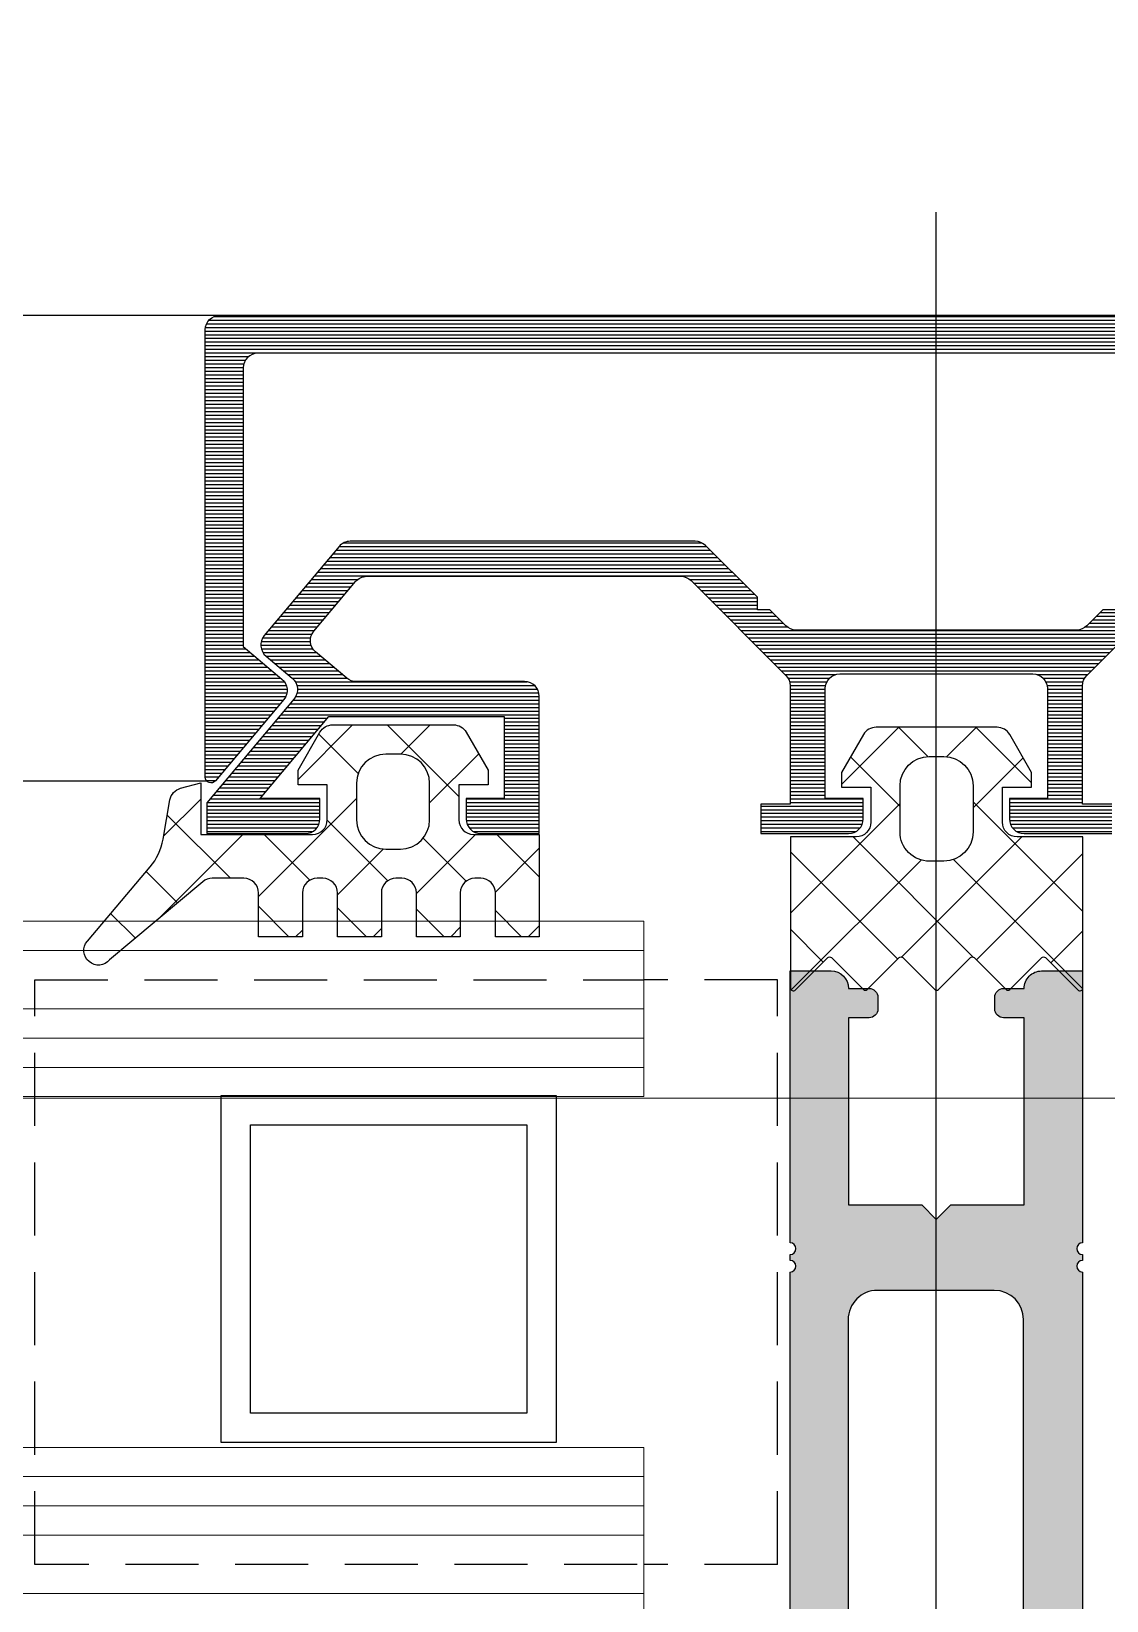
# Model space of a CAD drawing. Header units: millimetres. Extents: x 809 to 8159, y 33 to 4533.
# Drawn here: x 3907.51 to 3911.19, y 3475.63 to 3481 of the extents above; entities that cross this region are included whole.
import ezdxf

# ---------------------------------------------------------------- set-up
doc = ezdxf.new("R2010")
doc.units = ezdxf.units.MM
doc.linetypes.add('DASHDOT', pattern=[25.399999999999995, 12.7, -6.349999999999998, 0, -6.349999999999998])
doc.linetypes.add('HIDDEN', pattern=[0.375, 0.25, -0.125])
for name, color, linetype in [('5', 11, 'Continuous'), ('EKSEN', 11, 'Continuous'), ('FITILLER', 240, 'Continuous'), ('GORUNUS-TARAMA', 11, 'Continuous')]:
    doc.layers.add(name, color=color, linetype=linetype)
doc.layers.add('cam', color=5, linetype='Continuous', lineweight=0)
doc.layers.add('TEFRİŞ', color=130, linetype='Continuous', lineweight=0)
pattern_1 = [(7.999999999999999e-15, (35901.88003918295, -5667.203459336662), (0, 0.0125), [])]

# ---------------------------------------------------------------- blocks, each defined once
blk = doc.blocks.new('ajsdfxcvzx')
h = blk.add_hatch()
h.set_pattern_fill('LINE', color=256, scale=0.09999999999999996, angle=7.999999999999999e-15, style=0)
h.set_pattern_definition(pattern_1)
edge = h.paths.add_edge_path()
edge.add_arc((35868.88288300264, -5111.428420385637), 0.05000000000291038, 359.9999999968734, 449.9999999916624)
edge.add_line((35868.88288300265, -5111.378420385639), (35864.24288300265, -5111.378420385639))
edge.add_arc((35864.24288300265, -5111.42842038564), 0.05000000000109139, 90, 179.9999999989578)
edge.add_line((35864.19288300264, -5111.42842038564), (35864.19288300264, -5112.382031443402))
edge.add_line((35864.19288300264, -5112.382031443402), (35864.32515466516, -5112.49302054664))
edge.add_arc((35864.29301528467, -5112.531322768797), 0.05000000000058918, -39.99999999791822, 50.00000000061351, ccw=False)
edge.add_line((35864.33131750683, -5112.56346214928), (35864.09820389151, -5112.841276137833))
edge.add_arc((35864.08288300264, -5112.828420385638), 0.02000000000344538, 180.0000000026055, 320.0000000042476, ccw=False)
edge.add_line((35864.06288300264, -5112.828420385639), (35864.06288300264, -5111.298420385639))
edge.add_arc((35864.11288300264, -5111.29842038564), 0.05000000000291038, 90, 179.9999999979156, ccw=False)
edge.add_line((35864.11288300264, -5111.248420385639), (35869.01288300264, -5111.248420385639))
edge.add_arc((35869.01288300264, -5111.298420385638), 0.04999999999836291, -2.084391326206969e-09, 90, ccw=False)
edge.add_line((35869.06288300264, -5111.298420385639), (35869.06288300264, -5112.828420385639))
edge.add_arc((35869.04288300264, -5112.828420385641), 0.01999999999679858, -139.99999999683718, 5.211006737226853e-09, ccw=False)
edge.add_line((35869.02756211378, -5112.841276137833), (35868.79444849845, -5112.56346214928))
edge.add_arc((35868.8327507206, -5112.531322768797), 0.05000000000070128, 129.9999999993865, 219.9999999979182, ccw=False)
edge.add_line((35868.80061134012, -5112.49302054664), (35868.93288300264, -5112.382031443402))
edge.add_line((35868.93288300264, -5112.382031443402), (35868.93288300264, -5111.42842038564))
h = blk.add_hatch()
h.set_pattern_fill('LINE', color=256, scale=0.09999999999999996, angle=7.999999999999999e-15, style=0)
h.set_pattern_definition(pattern_1)
edge = h.paths.add_edge_path()
edge.add_line((35868.04060357666, -5112.621728157953), (35868.64036720655, -5112.621728157953))
edge.add_line((35868.64036720655, -5112.621728157953), (35868.87531510329, -5112.901728157953))
edge.add_line((35868.87531510329, -5112.901728157953), (35868.67060357665, -5112.901728157953))
edge.add_line((35868.67060357665, -5112.901728157953), (35868.67060357665, -5112.971728157952))
edge.add_arc((35868.72060357666, -5112.971728157951), 0.05000000000291038, 180.0000000020844, 270)
edge.add_line((35868.72060357666, -5113.021728157953), (35869.05788300264, -5113.021728157953))
edge.add_line((35869.05788300264, -5113.021728157953), (35869.05788300264, -5112.916304261737))
edge.add_line((35869.05788300264, -5112.916304261737), (35868.75922769713, -5112.560380728444))
edge.add_arc((35868.79752991928, -5112.528241347961), 0.05000000000070128, 129.9999999993865, 219.9999999979182, ccw=False)
edge.add_line((35868.7653905388, -5112.489939125804), (35868.85488554434, -5112.414843899666))
edge.add_arc((35868.82274616385, -5112.37654167751), 0.05000000000058918, 309.9999999993865, 399.9999999979182)
edge.add_line((35868.86104838601, -5112.344402297026), (35868.60527947417, -5112.039588777468))
edge.add_arc((35868.56697725202, -5112.071728157947), 0.04999999999220452, 39.99999999928564, 90)
edge.add_line((35868.56697725202, -5112.021728157953), (35867.38744144387, -5112.021728157953))
edge.add_arc((35867.38744144387, -5112.071728157954), 0.05000000000109139, 90, 135)
edge.add_line((35867.35208610481, -5112.036372818894), (35867.1749053292, -5112.213553594509))
edge.add_line((35867.1749053292, -5112.213553594509), (35867.1749053292, -5112.25598000138))
edge.add_line((35867.1749053292, -5112.25598000138), (35867.13247892233, -5112.25598000138))
edge.add_line((35867.13247892233, -5112.25598000138), (35867.07752766358, -5112.310931260121))
edge.add_arc((35867.04217232452, -5112.27557592106), 0.05000000000103742, 270, 314.999999999263, ccw=False)
edge.add_line((35867.04217232452, -5112.325575921061), (35866.08359368076, -5112.325575921061))
edge.add_arc((35866.08359368076, -5112.27557592106), 0.05000000000109139, 225.0000000007369, 270, ccw=False)
edge.add_line((35866.0482383417, -5112.310931260121), (35865.99328708297, -5112.25598000138))
edge.add_line((35865.99328708297, -5112.25598000138), (35865.95086067609, -5112.25598000138))
edge.add_line((35865.95086067609, -5112.25598000138), (35865.95086067609, -5112.213553594509))
edge.add_line((35865.95086067609, -5112.213553594509), (35865.77367990048, -5112.036372818894))
edge.add_arc((35865.73832456142, -5112.071728157954), 0.05000000000039431, 45, 90)
edge.add_line((35865.73832456142, -5112.021728157953), (35864.55878875327, -5112.021728157953))
edge.add_arc((35864.55878875327, -5112.071728157955), 0.05000000000200089, 90, 139.9999999996867)
edge.add_line((35864.52048653112, -5112.039588777468), (35864.26471761928, -5112.344402297026))
edge.add_arc((35864.30301984143, -5112.37654167751), 0.05000000000070128, 140.0000000020818, 230.0000000006135)
edge.add_line((35864.27088046095, -5112.414843899666), (35864.36037546648, -5112.489939125804))
edge.add_arc((35864.328236086, -5112.528241347961), 0.05000000000058918, -39.99999999791822, 50.00000000061351, ccw=False)
edge.add_line((35864.36653830815, -5112.560380728444), (35864.06788300264, -5112.916304261737))
edge.add_line((35864.06788300264, -5112.916304261737), (35864.06788300264, -5113.021728157953))
edge.add_line((35864.06788300264, -5113.021728157953), (35864.40516242863, -5113.021728157953))
edge.add_arc((35864.40516242863, -5112.971728157951), 0.05000000000200089, 270, 359.9999999979156)
edge.add_line((35864.45516242863, -5112.971728157952), (35864.45516242863, -5112.901728157953))
edge.add_line((35864.45516242863, -5112.901728157953), (35864.250450902, -5112.901728157953))
edge.add_line((35864.250450902, -5112.901728157953), (35864.48539879873, -5112.621728157953))
edge.add_line((35864.48539879873, -5112.621728157953), (35865.08516242863, -5112.621728157953))
edge.add_line((35865.08516242863, -5112.621728157953), (35865.08516242863, -5112.901728157953))
edge.add_line((35865.08516242863, -5112.901728157953), (35864.95516242863, -5112.901728157953))
edge.add_line((35864.95516242863, -5112.901728157953), (35864.95516242863, -5112.971728157952))
edge.add_arc((35865.00516242863, -5112.971728157951), 0.05000000000291038, 180.0000000020844, 270)
edge.add_line((35865.00516242863, -5113.021728157953), (35865.20516242863, -5113.021728157953))
edge.add_line((35865.20516242863, -5113.021728157953), (35865.20516242863, -5112.551728157952))
edge.add_arc((35865.15516242863, -5112.55172815795), 0.04999999999563443, 359.9999999979156, 450)
edge.add_line((35865.15516242863, -5112.501728157953), (35864.57931045884, -5112.501728157953))
edge.add_arc((35864.57931045884, -5112.451728157953), 0.0500000000001819, 229.9999999999436, 270, ccw=False)
edge.add_line((35864.54717107835, -5112.490030380109), (35864.43994030729, -5112.400053079655))
edge.add_arc((35864.47207968777, -5112.361750857498), 0.05000000000058918, 140.0000000020818, 230.0000000006135, ccw=False)
edge.add_line((35864.43377746562, -5112.329611477015), (35864.57644345009, -5112.159588777469))
edge.add_arc((35864.61474567225, -5112.191728157963), 0.05000000001270572, 90, 139.999999998659, ccw=False)
edge.add_line((35864.61474567225, -5112.141728157952), (35865.68861893393, -5112.141728157953))
edge.add_arc((35865.68861893393, -5112.191728157954), 0.05000000000109139, 45.000000000736975, 90, ccw=False)
edge.add_line((35865.72397427299, -5112.156372818894), (35866.0482383417, -5112.480636887606))
edge.add_arc((35866.01288300264, -5112.515992226659), 0.04999999999589254, -6.253173978620907e-09, 44.99999999484129, ccw=False)
edge.add_line((35866.06288300264, -5112.515992226665), (35866.06288300264, -5112.921728157952))
edge.add_line((35866.06288300264, -5112.921728157952), (35865.96288300264, -5112.921728157952))
edge.add_line((35865.96288300264, -5112.921728157952), (35865.96288300264, -5113.021728157953))
edge.add_line((35865.96288300264, -5113.021728157953), (35866.26288300264, -5113.021728157953))
edge.add_arc((35866.26288300264, -5112.971728157954), 0.04999999999836291, 270, 360.0000000020844)
edge.add_line((35866.31288300264, -5112.971728157952), (35866.31288300264, -5112.901728157953))
edge.add_line((35866.31288300264, -5112.901728157953), (35866.18288300264, -5112.901728157953))
edge.add_line((35866.18288300264, -5112.901728157953), (35866.18288300264, -5112.525575921061))
edge.add_arc((35866.23288300265, -5112.525575921059), 0.05000000000291038, 90.00000000833762, 180.0000000020844, ccw=False)
edge.add_line((35866.23288300264, -5112.475575921061), (35866.89288300264, -5112.475575921061))
edge.add_arc((35866.89288300264, -5112.525575921063), 0.05000000000200089, 2.084391326206969e-09, 90, ccw=False)
edge.add_line((35866.94288300264, -5112.525575921061), (35866.94288300264, -5112.901728157953))
edge.add_line((35866.94288300264, -5112.901728157953), (35866.81288300264, -5112.901728157953))
edge.add_line((35866.81288300264, -5112.901728157953), (35866.81288300264, -5112.971728157952))
edge.add_arc((35866.86288300264, -5112.971728157951), 0.05000000000291038, 180.0000000020844, 270)
edge.add_line((35866.86288300264, -5113.021728157953), (35867.16288300265, -5113.021728157953))
edge.add_line((35867.16288300265, -5113.021728157953), (35867.16288300265, -5112.921728157952))
edge.add_line((35867.16288300265, -5112.921728157952), (35867.06288300264, -5112.921728157952))
edge.add_line((35867.06288300264, -5112.921728157952), (35867.06288300264, -5112.515992226665))
edge.add_arc((35867.11288300264, -5112.515992226668), 0.05000000000291038, 134.9999999985261, 179.9999999968734, ccw=False)
edge.add_line((35867.07752766358, -5112.480636887606), (35867.40179173229, -5112.156372818894))
edge.add_arc((35867.43714707135, -5112.191728157954), 0.05000000000103742, 90, 134.9999999992631, ccw=False)
edge.add_line((35867.43714707135, -5112.141728157953), (35868.51102033304, -5112.141728157952))
edge.add_arc((35868.51102033303, -5112.191728157947), 0.04999999999472493, 39.999999993127915, 89.99999999166238, ccw=False)
edge.add_line((35868.54932255519, -5112.159588777469), (35868.69198853967, -5112.329611477015))
edge.add_arc((35868.65368631751, -5112.361750857502), 0.05000000000303974, -49.999999991546815, 40.00000000111169, ccw=False)
edge.add_line((35868.685825698, -5112.400053079655), (35868.57859492693, -5112.490030380109))
edge.add_arc((35868.54645554644, -5112.451728157953), 0.05000000000456936, 270.0000000083376, 310.00000000644343, ccw=False)
edge.add_line((35868.54645554645, -5112.501728157953), (35867.97060357666, -5112.501728157953))
edge.add_arc((35867.97060357666, -5112.551728157954), 0.05000000000109139, 90, 179.9999999979156)
edge.add_line((35867.92060357665, -5112.551728157952), (35867.92060357665, -5113.021728157953))
edge.add_line((35867.92060357665, -5113.021728157953), (35868.12060357665, -5113.021728157953))
edge.add_arc((35868.12060357665, -5112.971728157951), 0.05000000000200089, 270, 359.9999999979156)
edge.add_line((35868.17060357665, -5112.971728157952), (35868.17060357665, -5112.901728157953))
edge.add_line((35868.17060357665, -5112.901728157953), (35868.04060357666, -5112.901728157953))
edge.add_line((35868.04060357666, -5112.901728157953), (35868.04060357666, -5112.621728157953))
h = blk.add_hatch(color=256)
edge = h.paths.add_edge_path()
edge.add_line((35864.31288300264, -5116.241728157951), (35864.31288300264, -5116.311728157951))
edge.add_line((35864.31288300264, -5116.311728157952), (35864.22288300264, -5116.311728157952))
edge.add_line((35864.22288300264, -5116.311728157952), (35864.22288300264, -5116.791728157951))
edge.add_arc((35864.32288300264, -5116.791728157951), 0.1, -180, -90)
edge.add_line((35864.32288300264, -5116.891728157952), (35864.60288300264, -5116.891728157952))
edge.add_arc((35864.60288300265, -5116.791728157951), 0.1, -90, 0)
edge.add_line((35864.70288300264, -5116.791728157951), (35864.70288300264, -5116.71243883607))
edge.add_arc((35864.75288300264, -5116.71243883607), 0.05000000000022739, 134.9999999999631, 179.9999999998958, ccw=False)
edge.add_line((35864.71752766358, -5116.677083497011), (35864.8882383417, -5116.506372818892))
edge.add_arc((35864.85288300265, -5116.471017479833), 0.04999999999986375, -44.99999999990789, 7.81653e-11)
edge.add_line((35864.90288300264, -5116.471017479833), (35864.90288300264, -5116.311728157952))
edge.add_line((35864.90288300264, -5116.311728157952), (35864.81288300264, -5116.311728157952))
edge.add_line((35864.81288300264, -5116.311728157952), (35864.81288300264, -5116.241728157952))
edge.add_arc((35864.86288300264, -5116.241728157951), 0.05, -270, -180, ccw=False)
edge.add_line((35864.86288300264, -5116.191728157952), (35865.06288300264, -5116.191728157952))
edge.add_line((35865.06288300264, -5116.191728157952), (35865.06288300264, -5116.631728157951))
edge.add_arc((35865.01288300264, -5116.631728157951), 0.05, -90, 0, ccw=False)
edge.add_line((35865.01288300264, -5116.681728157952), (35864.94572571512, -5116.681728157952))
edge.add_arc((35864.94572571512, -5116.731728157952), 0.05000000000020464, 90.00000000007817, 135.0000000000368)
edge.add_line((35864.91037037606, -5116.696372818892), (35864.87752766359, -5116.729215531366))
edge.add_arc((35864.91288300265, -5116.764570870426), 0.05000000000000844, 134.9999999998526, 180)
edge.add_line((35864.86288300264, -5116.764570870426), (35864.86288300264, -5116.841728157951))
edge.add_arc((35864.91288300265, -5116.841728157951), 0.05, -180, -90)
edge.add_line((35864.91288300265, -5116.891728157952), (35865.16288300265, -5116.891728157952))
edge.add_line((35865.16288300265, -5116.891728157952), (35865.53288300264, -5116.891728157952))
edge.add_line((35865.53288300264, -5116.891728157952), (35865.56288300264, -5116.921728157951))
edge.add_line((35865.56288300264, -5116.921728157951), (35865.59288300264, -5116.891728157952))
edge.add_line((35865.59288300264, -5116.891728157952), (35865.96288300263, -5116.891728157952))
edge.add_arc((35865.97100452543, -5116.800196516597), 0.0918912427893527, -95.07052590179433, 0.9550491033333026)
edge.add_line((35866.06288300264, -5116.798664875247), (35866.06288300264, -5114.521728157952))
edge.add_arc((35866.06288300264, -5114.501728157951), 0.01999999999998181, -89.99999999947892, 90.00000000052108)
edge.add_line((35866.06288300264, -5114.481728157952), (35866.06288300264, -5114.461728157952))
edge.add_arc((35866.06288300264, -5114.441728157952), 0.01999999999998181, -90, 90)
edge.add_line((35866.06288300264, -5114.421728157951), (35866.06288300264, -5113.491728157951))
edge.add_line((35866.06288300264, -5113.491728157951), (35866.20288300264, -5113.491728157951))
edge.add_arc((35866.20288300264, -5113.551728157951), 0.06000000000001365, 6.508571459562518e-11, 90.00000000002171, ccw=False)
edge.add_line((35866.26288300264, -5113.551728157951), (35866.33288300264, -5113.551728157951))
edge.add_arc((35866.33288300264, -5113.581728157951), 0.03000000000001819, -1.737134880386293e-10, 89.9999999998264, ccw=False)
edge.add_line((35866.36288300264, -5113.581728157951), (35866.36288300264, -5113.621728157951))
edge.add_arc((35866.33288300264, -5113.621728157951), 0.0300000000000864, -90.00000000004343, -1.3028511602897197e-10, ccw=False)
edge.add_line((35866.33288300264, -5113.651728157951), (35866.26288300264, -5113.651728157951))
edge.add_line((35866.26288300264, -5113.651728157951), (35866.26288300264, -5114.291728157951))
edge.add_line((35866.26288300264, -5114.291728157951), (35866.51288300264, -5114.291728157951))
edge.add_line((35866.51288300264, -5114.291728157951), (35866.56288300264, -5114.341728157951))
edge.add_line((35866.56288300264, -5114.341728157951), (35866.61288300264, -5114.291728157951))
edge.add_line((35866.61288300264, -5114.291728157951), (35866.86288300264, -5114.291728157951))
edge.add_line((35866.86288300264, -5114.291728157951), (35866.86288300264, -5113.651728157951))
edge.add_line((35866.86288300264, -5113.651728157951), (35866.79288300264, -5113.651728157951))
edge.add_arc((35866.79288300264, -5113.621728157951), 0.0300000000000864, -179.99999999986971, -89.99999999995657, ccw=False)
edge.add_line((35866.76288300264, -5113.621728157951), (35866.76288300264, -5113.581728157951))
edge.add_arc((35866.79288300264, -5113.581728157951), 0.03000000000002956, -269.9999999998046, -179.9999999998263, ccw=False)
edge.add_line((35866.79288300264, -5113.551728157951), (35866.86288300264, -5113.551728157951))
edge.add_arc((35866.92288300264, -5113.551728157951), 0.06000000000001365, 89.9999999999784, 179.9999999999349, ccw=False)
edge.add_line((35866.92288300264, -5113.491728157951), (35867.06288300264, -5113.491728157951))
edge.add_line((35867.06288300264, -5113.491728157951), (35867.06288300264, -5114.421728157951))
edge.add_arc((35867.06288300264, -5114.441728157952), 0.01999999999998181, 90, 270)
edge.add_line((35867.06288300264, -5114.461728157951), (35867.06288300264, -5114.481728157951))
edge.add_arc((35867.06288300264, -5114.501728157951), 0.01999999999998181, 89.99999999947892, 269.9999999994789)
edge.add_line((35867.06288300264, -5114.521728157952), (35867.06288300264, -5116.798664875247))
edge.add_arc((35867.15476147986, -5116.800196516597), 0.09189124278939273, 179.0449508966955, 275.0705259018201)
edge.add_line((35867.16288300265, -5116.891728157952), (35867.53288300264, -5116.891728157952))
edge.add_line((35867.53288300264, -5116.891728157952), (35867.56288300264, -5116.921728157951))
edge.add_line((35867.56288300264, -5116.921728157951), (35867.59288300264, -5116.891728157952))
edge.add_line((35867.59288300264, -5116.891728157952), (35867.96288300263, -5116.891728157952))
edge.add_line((35867.96288300264, -5116.891728157952), (35868.21288300264, -5116.891728157952))
edge.add_arc((35868.21288300264, -5116.841728157951), 0.05, -90, 0)
edge.add_line((35868.26288300264, -5116.841728157951), (35868.26288300264, -5116.764570870426))
edge.add_arc((35868.21288300264, -5116.764570870426), 0.05, 0, 45.0000000001474)
edge.add_line((35868.2482383417, -5116.729215531366), (35868.21539562923, -5116.696372818892))
edge.add_arc((35868.18004029017, -5116.731728157952), 0.05000000000020138, 44.99999999996315, 89.99999999992184)
edge.add_line((35868.18004029017, -5116.681728157952), (35868.11288300264, -5116.681728157952))
edge.add_arc((35868.11288300264, -5116.631728157951), 0.05, -180, -90, ccw=False)
edge.add_line((35868.06288300264, -5116.631728157951), (35868.06288300264, -5116.191728157952))
edge.add_line((35868.06288300264, -5116.191728157952), (35868.26288300264, -5116.191728157952))
edge.add_arc((35868.26288300264, -5116.241728157951), 0.05, 0, 90, ccw=False)
edge.add_line((35868.31288300264, -5116.241728157951), (35868.31288300264, -5116.311728157951))
edge.add_line((35868.31288300264, -5116.311728157952), (35868.22288300264, -5116.311728157952))
edge.add_line((35868.22288300264, -5116.311728157952), (35868.22288300264, -5116.471017479833))
edge.add_arc((35868.27288300265, -5116.471017479833), 0.04999999999986358, 179.9999999999218, 224.9999999999079)
edge.add_line((35868.23752766359, -5116.506372818892), (35868.4082383417, -5116.677083497011))
edge.add_arc((35868.37288300264, -5116.71243883607), 0.05000000000023354, 1.0408029993413948e-10, 45.00000000003678, ccw=False)
edge.add_line((35868.42288300264, -5116.71243883607), (35868.42288300264, -5116.791728157951))
edge.add_arc((35868.52288300265, -5116.791728157951), 0.1, -180, -90)
edge.add_line((35868.52288300265, -5116.891728157952), (35868.80288300265, -5116.891728157952))
edge.add_arc((35868.80288300265, -5116.791728157951), 0.1, -90, 0)
edge.add_line((35868.90288300264, -5116.791728157951), (35868.90288300264, -5116.311728157952))
edge.add_line((35868.90288300264, -5116.311728157952), (35868.81288300264, -5116.311728157952))
edge.add_line((35868.81288300264, -5116.311728157952), (35868.81288300264, -5116.241728157952))
edge.add_arc((35868.86288300264, -5116.241728157951), 0.05, -270, -180, ccw=False)
edge.add_line((35868.86288300264, -5116.191728157952), (35869.06288300264, -5116.191728157952))
edge.add_line((35869.06288300264, -5116.191728157952), (35869.06288300264, -5124.184568779877))
edge.add_line((35869.06288300264, -5124.184568779877), (35864.06288300264, -5124.184568779877))
edge.add_line((35864.06288300264, -5124.184568779877), (35864.06288300264, -5116.191728157952))
edge.add_line((35864.06288300264, -5116.191728157952), (35864.26288300264, -5116.191728157952))
edge.add_arc((35864.26288300264, -5116.241728157951), 0.05, 0, 90, ccw=False)
h.paths.add_polyline_path([(35868.86120681199, -5117.084568779876), (35868.86120681199, -5123.984568779877), (35864.26120681199, -5123.984568779877), (35864.26120681199, -5117.084568779876), (35866.56120681199, -5117.084568779876)], flags=16)
edge = h.paths.add_edge_path(flags=16)
edge.add_arc((35866.36120681199, -5114.684568779876), 0.1, 90, 180)
edge.add_line((35866.26120681199, -5114.684568779876), (35866.26120681199, -5116.784568779876))
edge.add_arc((35866.36120681199, -5116.784568779876), 0.1, -180, -90)
edge.add_line((35866.36120681199, -5116.884568779877), (35866.76120681199, -5116.884568779877))
edge.add_arc((35866.76120681199, -5116.784568779876), 0.1, -90, 0)
edge.add_line((35866.86120681199, -5116.784568779876), (35866.86120681199, -5114.684568779876))
edge.add_arc((35866.76120681199, -5114.684568779876), 0.1, 0, 90)
edge.add_line((35866.76120681199, -5114.584568779876), (35866.361206812, -5114.584568779876))
at = {"layer": 'FITILLER'}
h = blk.add_hatch(dxfattribs=at)
h.set_pattern_fill('NET', color=256, scale=1.499999999999999, angle=135, style=0)
h.set_pattern_definition([(134.9999999999999, (35826.45369845707, -5590.624165267678), (-0.1325825214724775, -0.1325825214724777), []), (225, (35826.45369845707, -5590.624165267678), (0.1325825214724776, -0.1325825214724777), [])])
edge = h.paths.add_edge_path(flags=16)
edge.add_arc((35864.68016242863, -5112.849814084341), 0.1000000000030923, 90, 179.9999999984367)
edge.add_line((35864.58016242863, -5112.849814084339), (35864.58016242863, -5112.974814084339))
edge.add_arc((35864.68016242863, -5112.974814084335), 0.1000000000058208, 180.0000000020844, 270)
edge.add_line((35864.68016242863, -5113.074814084338), (35864.73016242863, -5113.074814084339))
edge.add_arc((35864.73016242863, -5112.974814084339), 0.0999999999994543, 270, 360.0000000005211)
edge.add_line((35864.83016242863, -5112.974814084339), (35864.83016242863, -5112.849814084339))
edge.add_arc((35864.73016242863, -5112.849814084338), 0.09999999999854481, 359.9999999994789, 450)
edge.add_line((35864.73016242863, -5112.749814084338), (35864.68016242863, -5112.749814084338))
edge = h.paths.add_edge_path()
edge.add_arc((35863.7216305802, -5113.006602458338), 0.1999999999925995, 319.7668578448407, 350.0000000017804)
edge.add_line((35863.91859213079, -5113.041332093864), (35863.94235169815, -5112.906584891485))
edge.add_arc((35863.9915920858, -5112.915267300371), 0.04999999999858862, 104.9999999920575, 169.9999999969052, ccw=False)
edge.add_line((35863.97865113355, -5112.866971009053), (35864.04788300264, -5112.848420385639))
edge.add_line((35864.04788300264, -5112.848420385639), (35864.04788300264, -5113.024814084339))
edge.add_line((35864.04788300264, -5113.024814084339), (35864.43016242863, -5113.024814084339))
edge.add_arc((35864.43016242863, -5112.974814084337), 0.05000000000200089, 270, 359.9999999979156)
edge.add_line((35864.48016242863, -5112.974814084339), (35864.48016242863, -5112.854814084339))
edge.add_line((35864.48016242863, -5112.854814084339), (35864.38016242863, -5112.854814084339))
edge.add_line((35864.38016242863, -5112.854814084339), (35864.38016242863, -5112.804814084338))
edge.add_line((35864.38016242863, -5112.804814084338), (35864.45521796362, -5112.674814084338))
edge.add_arc((35864.49851923381, -5112.69981408434), 0.05000000000189347, 90, 149.9999999993272, ccw=False)
edge.add_line((35864.49851923381, -5112.649814084339), (35864.91180562344, -5112.649814084339))
edge.add_arc((35864.91180562345, -5112.69981408434), 0.05000000000109139, 30.00000000484158, 90.00000000833762, ccw=False)
edge.add_line((35864.95510689363, -5112.674814084338), (35865.03016242863, -5112.804814084338))
edge.add_line((35865.03016242863, -5112.804814084338), (35865.03016242863, -5112.854814084339))
edge.add_line((35865.03016242863, -5112.854814084339), (35864.93016242863, -5112.854814084339))
edge.add_line((35864.93016242863, -5112.854814084339), (35864.93016242863, -5112.974814084339))
edge.add_arc((35864.98016242863, -5112.974814084337), 0.05000000000291038, 180.0000000020844, 270)
edge.add_line((35864.98016242863, -5113.024814084339), (35865.20516242863, -5113.024814084339))
edge.add_line((35865.20516242863, -5113.024814084339), (35865.20516242863, -5113.374814084338))
edge.add_line((35865.20516242863, -5113.374814084338), (35865.05516242863, -5113.374814084338))
edge.add_line((35865.05516242863, -5113.374814084338), (35865.05516242863, -5113.224814084339))
edge.add_arc((35865.00516242863, -5113.22481408434), 0.05000000000291038, 2.084408315922602e-09, 90)
edge.add_line((35865.00516242863, -5113.174814084338), (35864.98516242863, -5113.174814084338))
edge.add_arc((35864.98516242863, -5113.224814084337), 0.04999999999836291, 90, 180.0000000020844)
edge.add_line((35864.93516242864, -5113.224814084339), (35864.93516242864, -5113.374814084338))
edge.add_line((35864.93516242864, -5113.374814084338), (35864.78516242863, -5113.374814084338))
edge.add_line((35864.78516242863, -5113.374814084338), (35864.78516242863, -5113.224814084339))
edge.add_arc((35864.73516242863, -5113.224814084337), 0.04999999999563443, 359.9999999979156, 450)
edge.add_line((35864.73516242863, -5113.174814084338), (35864.71516242863, -5113.174814084338))
edge.add_arc((35864.71516242863, -5113.22481408434), 0.05000000000200089, 90, 179.9999999979156)
edge.add_line((35864.66516242863, -5113.224814084339), (35864.66516242863, -5113.374814084338))
edge.add_line((35864.66516242863, -5113.374814084338), (35864.51516242863, -5113.374814084338))
edge.add_line((35864.51516242863, -5113.374814084338), (35864.51516242863, -5113.224814084339))
edge.add_arc((35864.46516242863, -5113.224814084337), 0.05000000000291038, 359.9999999979156, 449.9999999916624)
edge.add_line((35864.46516242863, -5113.174814084338), (35864.44516242863, -5113.174814084338))
edge.add_arc((35864.44516242863, -5113.22481408434), 0.05000000000200089, 90, 179.9999999979156)
edge.add_line((35864.39516242863, -5113.224814084339), (35864.39516242863, -5113.374814084338))
edge.add_line((35864.39516242863, -5113.374814084338), (35864.24516242863, -5113.374814084338))
edge.add_line((35864.24516242863, -5113.374814084338), (35864.24516242863, -5113.224814084339))
edge.add_arc((35864.19516242863, -5113.22481408434), 0.05000000000291038, 2.084408315922602e-09, 90)
edge.add_line((35864.19516242863, -5113.174814084338), (35864.08700102167, -5113.174814084338))
edge.add_arc((35864.08700102168, -5113.224814084328), 0.04999999998926796, 90.00000000833764, 130.0000000080954)
edge.add_line((35864.0548616412, -5113.186511862183), (35863.73605412977, -5113.454023127436))
edge.add_arc((35863.69788300264, -5113.421728157951), 0.05000000000056654, 139.7668578447947, 319.7668578447947, ccw=False)
edge.add_line((35863.65971187552, -5113.389433188467), (35863.87431508869, -5113.13578233627))
h = blk.add_hatch(dxfattribs=at)
h.set_pattern_fill('NET', color=256, scale=1.499999999999999, angle=135, style=0)
h.set_pattern_definition([(135, (35725.51041887882, -5524.798649918725), (-0.1325825214724775, -0.1325825214724775), []), (225, (35725.51041887882, -5524.798649918725), (0.1325825214724775, -0.1325825214724775), [])])
edge = h.paths.add_edge_path(flags=16)
edge.add_arc((35866.53886915851, -5113.016292013534), 0.1000000000030923, 180.0000000015633, 270, ccw=False)
edge.add_line((35866.4388691585, -5113.016292013537), (35866.4388691585, -5112.858018107426))
edge.add_arc((35866.53886915851, -5112.858018107429), 0.1000000000058208, 90, 179.9999999984367, ccw=False)
edge.add_line((35866.53886915851, -5112.758018107426), (35866.58886915851, -5112.758018107426))
edge.add_arc((35866.5888691585, -5112.858018107425), 0.09999999999854481, -5.210836206970271e-10, 89.99999999583122, ccw=False)
edge.add_line((35866.6888691585, -5112.858018107426), (35866.6888691585, -5113.016292013537))
edge.add_arc((35866.5888691585, -5113.016292013538), 0.1000000000058208, -89.99999999583122, 5.210836206970271e-10, ccw=False)
edge.add_line((35866.58886915851, -5113.116292013538), (35866.53886915851, -5113.116292013538))
edge = h.paths.add_edge_path()
edge.add_line((35866.0638691585, -5113.033018107426), (35866.0638691585, -5113.54981250523))
edge.add_arc((35866.07386915851, -5113.549812505231), 0.01000000000203727, 179.999999994789, 315.000000014739)
edge.add_line((35866.08094022632, -5113.556883573039), (35866.1917296044, -5113.446094194868))
edge.add_arc((35866.19804635734, -5113.452410947805), 0.008933237673640144, 45, 135, ccw=False)
edge.add_line((35866.20436311028, -5113.446094194868), (35866.31367053818, -5113.555401622692))
edge.add_arc((35866.31998729112, -5113.549084869754), 0.008933237674926363, 225.0000000082495, 315.0000000123743)
edge.add_line((35866.32630404406, -5113.555401622688), (35866.4356114718, -5113.446094194868))
edge.add_arc((35866.44192822473, -5113.452410947802), 0.008933237665922826, 44.99999998350103, 134.999999983501, ccw=False)
edge.add_line((35866.44824497766, -5113.446094194868), (35866.55755240557, -5113.555401622692))
edge.add_arc((35866.56386915851, -5113.549084869754), 0.008933237674926363, 225.0000000082495, 315.0000000123743)
edge.add_line((35866.57018591145, -5113.555401622688), (35866.67949333918, -5113.446094194868))
edge.add_arc((35866.68581009212, -5113.452410947805), 0.008933237673640144, 45, 135, ccw=False)
edge.add_line((35866.69212684505, -5113.446094194868), (35866.80143427295, -5113.55540162269))
edge.add_arc((35866.80775102589, -5113.549084869756), 0.008933237671067705, 224.999999983501, 314.999999983501)
edge.add_line((35866.81406777882, -5113.55540162269), (35866.92337520656, -5113.446094194868))
edge.add_arc((35866.9296919595, -5113.452410947805), 0.008933237673640144, 45, 135, ccw=False)
edge.add_line((35866.93600871244, -5113.446094194868), (35867.0467980907, -5113.556883573125))
edge.add_arc((35867.05386915851, -5113.549812505314), 0.009999999999435752, 224.9999999963152, 360.000000005211)
edge.add_line((35867.0638691585, -5113.549812505313), (35867.0638691585, -5113.033018107426))
edge.add_line((35867.0638691585, -5113.033018107426), (35866.83886915851, -5113.033018107426))
edge.add_arc((35866.83886915851, -5112.983018107429), 0.04999999999745341, 179.9999999968734, 270, ccw=False)
edge.add_line((35866.78886915851, -5112.983018107426), (35866.78886915851, -5112.863018107426))
edge.add_line((35866.78886915851, -5112.863018107426), (35866.8888691585, -5112.863018107426))
edge.add_line((35866.8888691585, -5112.863018107426), (35866.8888691585, -5112.813018107426))
edge.add_line((35866.8888691585, -5112.813018107426), (35866.81381362351, -5112.683018107426))
edge.add_arc((35866.77051235332, -5112.708018107421), 0.04999999999240908, 29.99999999852357, 90)
edge.add_line((35866.77051235332, -5112.658018107426), (35866.35722596369, -5112.658018107426))
edge.add_arc((35866.35722596369, -5112.708018107421), 0.04999999999472493, 90, 150.0000000014764)
edge.add_line((35866.3139246935, -5112.683018107426), (35866.23886915851, -5112.813018107426))
edge.add_line((35866.23886915851, -5112.813018107426), (35866.23886915851, -5112.863018107426))
edge.add_line((35866.23886915851, -5112.863018107426), (35866.33886915851, -5112.863018107426))
edge.add_line((35866.33886915851, -5112.863018107426), (35866.33886915851, -5112.983018107426))
edge.add_arc((35866.2888691585, -5112.983018107429), 0.05000000000291038, -89.99999999166238, 3.126615411019884e-09, ccw=False)
edge.add_line((35866.28886915851, -5113.033018107426), (35866.0638691585, -5113.033018107426))
at = {"linetype": 'HIDDEN'}
for p, q in [((35863.47989788733, -5115.521728157952), (35863.47989788733, -5113.521728157952)), ((35863.47989788733, -5113.521728157952), (35865.56288300264, -5113.521728157951)), ((35866.01989788733, -5113.521728157952), (35865.56288300264, -5113.521728157952)), ((35866.01989788733, -5115.521728157952), (35866.01989788733, -5113.521728157952)), ((35865.53969493491, -5115.521728157952), (35863.47989788733, -5115.521728157952)), ((35866.01989788733, -5115.521728157952), (35865.56288300264, -5115.521728157952))]:
    blk.add_line(p, q, dxfattribs=at)
blk.add_line((35865.26288300264, -5113.917900451358), (35865.26288300264, -5114.517900451358))
at = {"elevation": -1.963471430072025e-10}
for points in [[(35868.93288300264, -5111.42842038564, 0.4142135623730951), (35868.88288300265, -5111.378420385639), (35864.24288300265, -5111.378420385639, 0.4142135623730951), (35864.19288300264, -5111.42842038564), (35864.19288300264, -5112.382031443402), (35864.32515466516, -5112.49302054664, -0.4142135623731419), (35864.33131750683, -5112.56346214928), (35864.09820389151, -5112.841276137833, -0.7002075382095383), (35864.06288300264, -5112.828420385639), (35864.06288300264, -5111.298420385639, -0.4142135623730617), (35864.11288300264, -5111.248420385639), (35869.01288300264, -5111.248420385639, -0.4142135623730951), (35869.06288300264, -5111.298420385639), (35869.06288300264, -5112.828420385639, -0.7002075382097253), (35869.02756211378, -5112.841276137833), (35868.79444849845, -5112.56346214928, -0.414213562373189), (35868.80061134012, -5112.49302054664), (35868.93288300264, -5112.382031443402)], [(35866.36120681199, -5114.584568779876, 0.4142135623730951), (35866.26120681199, -5114.684568779876), (35866.26120681199, -5116.784568779876, 0.4142135623730784), (35866.36120681199, -5116.884568779877), (35866.76120681199, -5116.884568779877, 0.4142135623730951), (35866.86120681199, -5116.784568779876), (35866.86120681199, -5114.684568779876, 0.4142135623730951), (35866.76120681199, -5114.584568779876)]]:
    blk.add_lwpolyline(points, format="xyb", close=True, dxfattribs=at)
for points in [[(35867.1749053292, -5112.25598000138), (35867.13247892233, -5112.25598000138), (35867.07752766358, -5112.310931260121, -0.198912367379658), (35867.04217232452, -5112.325575921061), (35866.08359368076, -5112.325575921061, -0.1989123673796624), (35866.0482383417, -5112.310931260121), (35865.99328708297, -5112.25598000138), (35865.95086067609, -5112.25598000138), (35865.95086067609, -5112.213553594509), (35865.77367990048, -5112.036372818894, 0.198912367379658), (35865.73832456142, -5112.021728157953), (35864.55878875327, -5112.021728157953, 0.2216946626429265), (35864.52048653112, -5112.039588777468), (35864.26471761928, -5112.344402297026, 0.4142135623732124), (35864.27088046095, -5112.414843899666), (35864.36037546648, -5112.489939125804, -0.4142135623731674), (35864.36653830815, -5112.560380728444), (35864.06788300264, -5112.916304261737), (35864.06788300264, -5113.021728157953), (35864.40516242863, -5113.021728157953, 0.4142135623730951), (35864.45516242863, -5112.971728157952), (35864.45516242863, -5112.901728157953), (35864.250450902, -5112.901728157953), (35864.48539879873, -5112.621728157953), (35865.08516242863, -5112.621728157953), (35865.08516242863, -5112.901728157953), (35864.95516242863, -5112.901728157953), (35864.95516242863, -5112.971728157952, 0.4142135623730951), (35865.00516242863, -5113.021728157953), (35865.20516242863, -5113.021728157953), (35865.20516242863, -5112.551728157952, 0.4142135623730951), (35865.15516242863, -5112.501728157953), (35864.57931045884, -5112.501728157953, -0.1763269807083681), (35864.54717107835, -5112.490030380109), (35864.43994030729, -5112.400053079655, -0.4142135623732124), (35864.43377746562, -5112.329611477015), (35864.57644345009, -5112.159588777469, -0.2216946626429333), (35864.61474567225, -5112.141728157952), (35865.68861893393, -5112.141728157953, -0.1989123673796371), (35865.72397427299, -5112.156372818894), (35866.0482383417, -5112.480636887606, -0.198912367379658), (35866.06288300264, -5112.515992226665), (35866.06288300264, -5112.921728157952), (35865.96288300264, -5112.921728157952), (35865.96288300264, -5113.021728157953), (35866.26288300264, -5113.021728157953, 0.4142135623730951), (35866.31288300264, -5112.971728157952), (35866.31288300264, -5112.901728157953), (35866.18288300264, -5112.901728157953), (35866.18288300264, -5112.525575921061, -0.4142135623730951), (35866.23288300264, -5112.475575921061), (35866.89288300264, -5112.475575921061, -0.4142135623730951), (35866.94288300264, -5112.525575921061), (35866.94288300264, -5112.901728157953), (35866.81288300264, -5112.901728157953), (35866.81288300264, -5112.971728157952, 0.4142135623730951), (35866.86288300264, -5113.021728157953), (35867.16288300265, -5113.021728157953)], [(35867.16288300265, -5112.921728157952), (35867.06288300264, -5112.921728157952), (35867.06288300264, -5112.515992226665, -0.198912367379658), (35867.07752766358, -5112.480636887606), (35867.40179173229, -5112.156372818894, -0.1989123673796371)], [(35866.06288300264, -5116.798664875247), (35866.06288300264, -5114.521728157952, 0.9999999999999998), (35866.06288300264, -5114.481728157952), (35866.06288300264, -5114.461728157951, 0.9999999999999998), (35866.06288300264, -5114.421728157951), (35866.06288300264, -5113.491728157951), (35866.20288300264, -5113.491728157951, -0.4142135623728729), (35866.26288300264, -5113.551728157951), (35866.33288300264, -5113.551728157951, -0.4142135623729841), (35866.36288300264, -5113.581728157951), (35866.36288300264, -5113.621728157951, -0.4142135623726511), (35866.33288300264, -5113.651728157951), (35866.26288300264, -5113.651728157951), (35866.26288300264, -5114.291728157951), (35866.51288300264, -5114.291728157951), (35866.56288300264, -5114.341728157951), (35866.61288300264, -5114.291728157951), (35866.86288300264, -5114.291728157951), (35866.86288300264, -5113.651728157951), (35866.79288300264, -5113.651728157951, -0.4142135623726511), (35866.76288300264, -5113.621728157951), (35866.76288300264, -5113.581728157951, -0.414213562372984), (35866.79288300264, -5113.551728157951), (35866.86288300264, -5113.551728157951, -0.4142135623728729), (35866.92288300264, -5113.491728157951), (35867.06288300264, -5113.491728157951), (35867.06288300264, -5114.421728157951, 0.9999999999999998), (35867.06288300264, -5114.461728157951), (35867.06288300264, -5114.481728157952, 0.9999999999999998), (35867.06288300264, -5114.521728157952), (35867.06288300264, -5116.798664875247, 0.4453624046904188)]]:
    blk.add_lwpolyline(points, format="xyb", dxfattribs=at)
for points in [[(35865.26288300264, -5113.917900451358), (35865.26288300264, -5115.104476891355), (35864.11731653427, -5115.104476891355), (35864.11731653427, -5113.917900451359)], [(35865.16288300265, -5114.017900451358), (35865.16288300265, -5115.004476891355), (35864.21731653427, -5115.004476891355), (35864.21731653427, -5114.017900451358)]]:
    blk.add_lwpolyline(points, close=True, dxfattribs=at)
at = {"layer": '5'}
for p, q in [((35705.67868386862, -5111.248420385638), (35864.11288300264, -5111.248420385638)), ((35705.67868386862, -5112.841345133755), (35864.06762027399, -5112.841345133755))]:
    blk.add_line(p, q, dxfattribs=at)
at = {"layer": 'cam'}
for p, q in [((35860.930701237, -5113.321728157951), (35865.56288300264, -5113.321728157951)), ((35865.56288300264, -5113.321728157951), (35865.56288300264, -5113.921728157951)), ((35860.930701237, -5113.421728157951), (35865.56288300264, -5113.421728157951)), ((35865.55899413818, -5113.521728157952), (35865.56288300264, -5113.521728157952)), ((35862.93285101392, -5113.621728157951), (35865.56288300264, -5113.621728157951)), ((35862.93285101392, -5113.721728157951), (35865.56288300264, -5113.721728157951)), ((35860.930701237, -5113.821728157951), (35865.56288300264, -5113.821728157951)), ((35860.930701237, -5113.921728157951), (35865.56288300264, -5113.921728157951)), ((35860.930701237, -5115.121728157951), (35865.56288300264, -5115.121728157951)), ((35865.56288300264, -5115.721728157951), (35865.56288300264, -5115.121728157951)), ((35860.930701237, -5115.221728157951), (35865.56288300264, -5115.221728157951)), ((35862.93285101392, -5115.321728157952), (35865.56288300264, -5115.321728157951)), ((35862.93285101392, -5115.421728157951), (35865.56288300264, -5115.421728157951)), ((35860.930701237, -5115.621728157951), (35865.56288300264, -5115.621728157951))]:
    blk.add_line(p, q, dxfattribs=at)
at = {"layer": 'EKSEN', "linetype": 'DASHDOT', "ltscale": 5}
blk.add_line((35866.56288300264, -5124.706058177159), (35866.56288300264, -5110.896290509068), dxfattribs=at)
at = {"layer": 'FITILLER', "elevation": -1.963471430072025e-10}
for points in [[(35863.87431508869, -5113.13578233627, 0.1326875429165003), (35863.91859213079, -5113.041332093864), (35863.94235169815, -5112.906584891485, -0.2914734195860864), (35863.97865113355, -5112.866971009053), (35864.04788300264, -5112.848420385639), (35864.04788300264, -5113.024814084339), (35864.43016242863, -5113.024814084339, 0.4142135623730951), (35864.48016242863, -5112.974814084339), (35864.48016242863, -5112.854814084339), (35864.38016242863, -5112.854814084339), (35864.38016242863, -5112.804814084338), (35864.45521796362, -5112.674814084338, -0.267949192431109), (35864.49851923381, -5112.649814084339), (35864.91180562344, -5112.649814084339, -0.2679491924311237), (35864.95510689363, -5112.674814084338), (35865.03016242863, -5112.804814084338), (35865.03016242863, -5112.854814084339), (35864.93016242863, -5112.854814084339), (35864.93016242863, -5112.974814084339, 0.4142135623730951), (35864.98016242863, -5113.024814084339), (35865.20516242863, -5113.024814084339), (35865.20516242863, -5113.374814084338), (35865.05516242863, -5113.374814084338), (35865.05516242863, -5113.224814084339, 0.4142135623730951), (35865.00516242863, -5113.174814084338), (35864.98516242863, -5113.174814084338, 0.4142135623730951), (35864.93516242864, -5113.224814084339), (35864.93516242864, -5113.374814084338), (35864.78516242863, -5113.374814084338), (35864.78516242863, -5113.224814084339, 0.4142135623730951), (35864.73516242863, -5113.174814084338), (35864.71516242863, -5113.174814084338, 0.4142135623730951), (35864.66516242863, -5113.224814084339), (35864.66516242863, -5113.374814084338), (35864.51516242863, -5113.374814084338), (35864.51516242863, -5113.224814084339, 0.4142135623730951), (35864.46516242863, -5113.174814084338), (35864.44516242863, -5113.174814084338, 0.4142135623730951), (35864.39516242863, -5113.224814084339), (35864.39516242863, -5113.374814084338), (35864.24516242863, -5113.374814084338), (35864.24516242863, -5113.224814084339, 0.4142135623730951), (35864.19516242863, -5113.174814084338), (35864.08700102167, -5113.174814084338, 0.1763269807084748), (35864.0548616412, -5113.186511862183), (35863.73605412977, -5113.454023127436, -1.000000000000021), (35863.65971187552, -5113.389433188467)], [(35866.0638691585, -5113.033018107426), (35866.0638691585, -5113.54981250523, 0.6681786380582106), (35866.08094022632, -5113.556883573039), (35866.1917296044, -5113.446094194868, -0.4142135623730951), (35866.20436311028, -5113.446094194868), (35866.31367053818, -5113.555401622692, 0.4142135623730951), (35866.32630404406, -5113.555401622688), (35866.4356114718, -5113.446094194868, -0.4142135623730951), (35866.44824497766, -5113.446094194868), (35866.55755240557, -5113.555401622692, 0.4142135623730951), (35866.57018591145, -5113.555401622688), (35866.67949333918, -5113.446094194868, -0.4142135623730951), (35866.69212684505, -5113.446094194868), (35866.80143427295, -5113.55540162269, 0.4142135623730951), (35866.81406777882, -5113.55540162269), (35866.92337520656, -5113.446094194868, -0.4142135623730951), (35866.93600871244, -5113.446094194868), (35867.0467980907, -5113.556883573125, 0.6681786379192964), (35867.0638691585, -5113.549812505313), (35867.0638691585, -5113.033018107426), (35866.83886915851, -5113.033018107426, -0.4142135623730951), (35866.78886915851, -5112.983018107426), (35866.78886915851, -5112.863018107426), (35866.8888691585, -5112.863018107426), (35866.8888691585, -5112.813018107426), (35866.81381362351, -5112.683018107426, 0.2679491924311166), (35866.77051235332, -5112.658018107426), (35866.35722596369, -5112.658018107426, 0.2679491924311237), (35866.3139246935, -5112.683018107426), (35866.23886915851, -5112.813018107426), (35866.23886915851, -5112.863018107426), (35866.33886915851, -5112.863018107426), (35866.33886915851, -5112.983018107426, -0.4142135623730951), (35866.28886915851, -5113.033018107426)], [(35864.68016242863, -5112.749814084338, 0.4142135623730951), (35864.58016242863, -5112.849814084339), (35864.58016242863, -5112.974814084339, 0.4142135623730951), (35864.68016242863, -5113.074814084338), (35864.73016242863, -5113.074814084339, 0.4142135623731117), (35864.83016242863, -5112.974814084339), (35864.83016242863, -5112.849814084339, 0.4142135623730951), (35864.73016242863, -5112.749814084338)], [(35866.53886915851, -5113.116292013538, -0.4142135623731117), (35866.4388691585, -5113.016292013537), (35866.4388691585, -5112.858018107426, -0.4142135623730904), (35866.53886915851, -5112.758018107426), (35866.58886915851, -5112.758018107426, -0.4142135623730951), (35866.6888691585, -5112.858018107426), (35866.6888691585, -5113.016292013537, -0.4142135623730951), (35866.58886915851, -5113.116292013538)]]:
    blk.add_lwpolyline(points, format="xyb", close=True, dxfattribs=at)

msp = doc.modelspace()

# ---------------------------------------------------------------- linework, layer by layer
at = {"layer": 'TEFRİŞ', "elevation": -1.177796e-10}
msp.add_lwpolyline([(3141.828623295114, 3527.347406992868), (3141.828623295114, 3477.347406992868), (3911.828623295114, 3477.347406992868), (3911.828623295114, 3527.347406992868)], close=True, dxfattribs=at)

# ---------------------------------------------------------------- block references
at = {"layer": 'GORUNUS-TARAMA'}
msp.add_blockref('ajsdfxcvzx', (-31955.95567726321, 8591.274052643628), dxfattribs=at)

doc.saveas('drawing.dxf')
